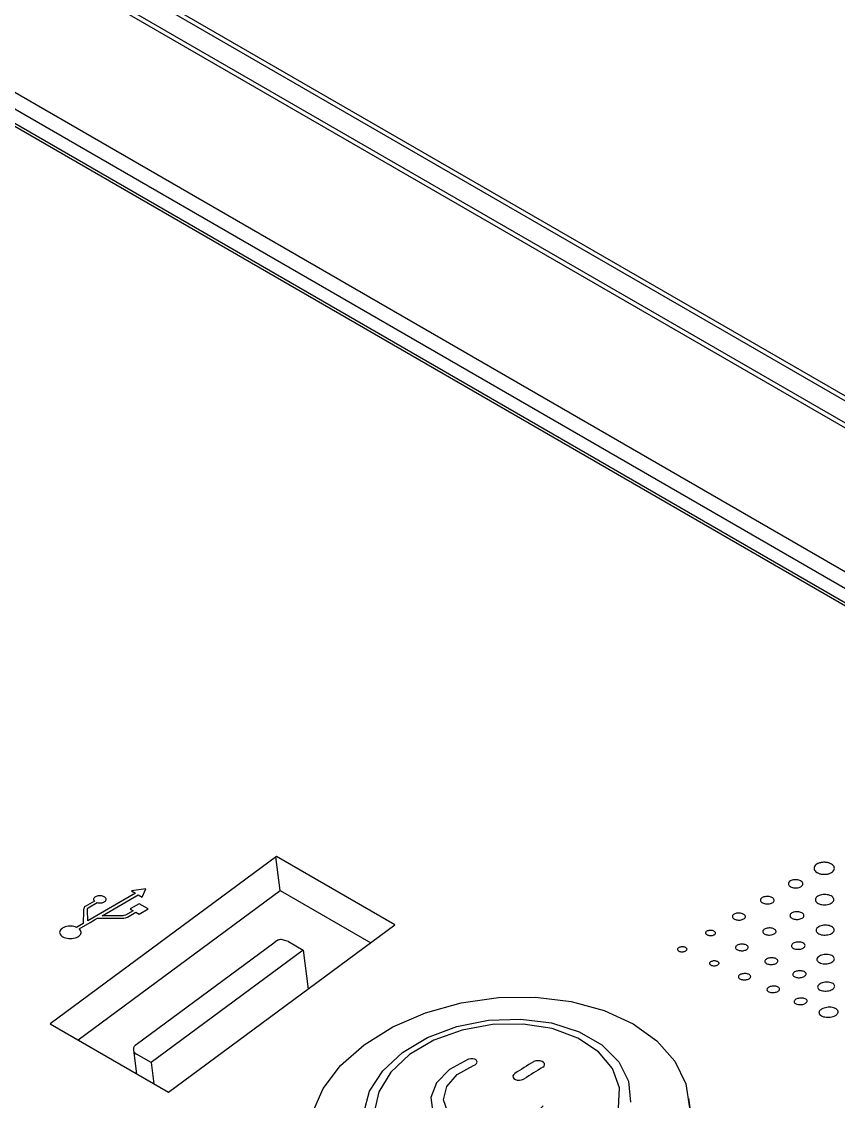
# Model space of a CAD drawing. Header units: inches. Extents: x 0.6 to 61.5, y 0.9 to 41.7.
# Drawn here: x 58.938 to 60.129, y 17.478 to 19.051 of the extents above; entities that cross this region are included whole.
import ezdxf

# ---------------------------------------------------------------- set-up
doc = ezdxf.new("R2010")
doc.units = ezdxf.units.IN
doc.header["$MEASUREMENT"] = 0
doc.layers.add('ARTWORK', color=2, linetype='Continuous')
doc.layers.add('OBJECT', color=7, linetype='Continuous')

msp = doc.modelspace()

# ---------------------------------------------------------------- linework, layer by layer
at = {"layer": 'ARTWORK'}
for p, q in [((60.0946, 17.8215), (60.0937, 17.8202)), ((60.0958, 17.8227), (60.0946, 17.8215)), ((60.0974, 17.8237), (60.0958, 17.8227)), ((60.0982, 17.8242), (60.0974, 17.8237)), ((60.0992, 17.8246), (60.0982, 17.8242)), ((60.1001, 17.825), (60.0992, 17.8246)), ((60.1011, 17.8253), (60.1001, 17.825)), ((60.1022, 17.8256), (60.1011, 17.8253)), ((60.1033, 17.8258), (60.1022, 17.8256)), ((60.1044, 17.826), (60.1033, 17.8258)), ((60.1055, 17.8261), (60.1044, 17.826)), ((60.1067, 17.8262), (60.1055, 17.8261)), ((60.1078, 17.8262), (60.1067, 17.8262)), ((60.109, 17.8262), (60.1078, 17.8262)), ((60.1102, 17.8261), (60.109, 17.8262)), ((60.1114, 17.8259), (60.1102, 17.8261)), ((60.1125, 17.8257), (60.1114, 17.8259)), ((60.1136, 17.8255), (60.1125, 17.8257)), ((60.1147, 17.8252), (60.1136, 17.8255)), ((60.1157, 17.8248), (60.1147, 17.8252)), ((60.1167, 17.8244), (60.1157, 17.8248)), ((60.1176, 17.8239), (60.1167, 17.8244)), ((60.1185, 17.8234), (60.1176, 17.8239)), ((60.12, 17.8223), (60.1185, 17.8234)), ((60.1212, 17.8211), (60.12, 17.8223)), ((60.0932, 17.8189), (60.093, 17.8176)), ((60.093, 17.8176), (60.0932, 17.8163)), ((60.0937, 17.8202), (60.0932, 17.8189)), ((60.0932, 17.8163), (60.0937, 17.8149)), ((60.0937, 17.8149), (60.0945, 17.8137)), ((60.0945, 17.8137), (60.0958, 17.8124)), ((60.0958, 17.8124), (60.0973, 17.8113)), ((60.0973, 17.8113), (60.0976, 17.8112)), ((60.0976, 17.8112), (60.0984, 17.8107)), ((60.0984, 17.8107), (60.0993, 17.8103)), ((60.0993, 17.8103), (60.1003, 17.8099)), ((60.1003, 17.8099), (60.1013, 17.8096)), ((60.1013, 17.8096), (60.1023, 17.8093)), ((60.1023, 17.8093), (60.1034, 17.8091)), ((60.1034, 17.8091), (60.1045, 17.8089)), ((60.1045, 17.8089), (60.1056, 17.8088)), ((60.1056, 17.8088), (60.1068, 17.8087)), ((60.1068, 17.8087), (60.108, 17.8087)), ((60.108, 17.8087), (60.1091, 17.8087)), ((60.1091, 17.8087), (60.1103, 17.8087)), ((60.1103, 17.8087), (60.1114, 17.8089)), ((60.1114, 17.8089), (60.1125, 17.809)), ((60.1125, 17.809), (60.1136, 17.8093)), ((60.1136, 17.8093), (60.1146, 17.8095)), ((60.1146, 17.8095), (60.1156, 17.8099)), ((60.1156, 17.8099), (60.1166, 17.8102)), ((60.1166, 17.8102), (60.1175, 17.8106)), ((60.1175, 17.8106), (60.1183, 17.8111)), ((60.1183, 17.8111), (60.1199, 17.8122)), ((60.1199, 17.8122), (60.1211, 17.8133)), ((60.1211, 17.8133), (60.122, 17.8146)), ((60.1221, 17.8199), (60.1212, 17.8211)), ((60.122, 17.8146), (60.1225, 17.8159)), ((60.1225, 17.8185), (60.1221, 17.8199)), ((60.1227, 17.8172), (60.1225, 17.8185)), ((60.1225, 17.8159), (60.1227, 17.8172)), ((60.0557, 17.7957), (60.0556, 17.7948)), ((60.0556, 17.7948), (60.0558, 17.7939)), ((60.056, 17.7966), (60.0557, 17.7957)), ((60.0558, 17.7939), (60.0562, 17.793)), ((60.0566, 17.7974), (60.056, 17.7966)), ((60.0562, 17.793), (60.0569, 17.7921)), ((60.0574, 17.7982), (60.0566, 17.7974)), ((60.0569, 17.7921), (60.0578, 17.7913)), ((60.0585, 17.799), (60.0574, 17.7982)), ((60.0578, 17.7913), (60.0589, 17.7906)), ((60.0598, 17.7996), (60.0585, 17.799)), ((60.0589, 17.7906), (60.0602, 17.79)), ((60.0612, 17.8001), (60.0598, 17.7996)), ((60.0627, 17.8004), (60.0612, 17.8001)), ((60.0643, 17.8006), (60.0627, 17.8004)), ((60.0659, 17.8007), (60.0643, 17.8006)), ((60.0675, 17.8006), (60.0659, 17.8007)), ((60.0691, 17.8004), (60.0675, 17.8006)), ((60.0707, 17.8001), (60.0691, 17.8004)), ((60.0721, 17.7996), (60.0707, 17.8001)), ((60.0711, 17.7895), (60.0725, 17.79)), ((60.0734, 17.799), (60.0721, 17.7996)), ((60.0725, 17.79), (60.0738, 17.7906)), ((60.0746, 17.7982), (60.0734, 17.799)), ((60.0738, 17.7906), (60.0748, 17.7914)), ((60.0755, 17.7975), (60.0746, 17.7982)), ((60.0748, 17.7914), (60.0757, 17.7922)), ((60.0761, 17.7966), (60.0755, 17.7975)), ((60.0757, 17.7922), (60.0762, 17.793)), ((60.0765, 17.7957), (60.0761, 17.7966)), ((60.0762, 17.793), (60.0766, 17.7939)), ((60.0767, 17.7948), (60.0765, 17.7957)), ((60.0766, 17.7939), (60.0767, 17.7948)), ((59.1044, 17.7811), (59.0348, 17.7409)), ((59.0442, 17.7748), (59.0437, 17.7742)), ((59.0449, 17.7754), (59.0442, 17.7748)), ((59.0457, 17.7759), (59.0449, 17.7754)), ((59.0468, 17.7764), (59.0457, 17.7759)), ((59.0481, 17.7769), (59.0468, 17.7764)), ((59.0494, 17.7772), (59.0481, 17.7769)), ((59.0508, 17.7774), (59.0494, 17.7772)), ((59.0522, 17.7774), (59.0508, 17.7774)), ((59.0536, 17.7774), (59.0522, 17.7774)), ((59.055, 17.7772), (59.0536, 17.7774)), ((59.0563, 17.7769), (59.055, 17.7772)), ((59.0554, 17.7484), (59.1082, 17.7789)), ((59.0576, 17.7764), (59.0563, 17.7769)), ((59.0587, 17.7759), (59.0576, 17.7764)), ((59.0597, 17.7752), (59.0587, 17.7759)), ((59.0604, 17.7745), (59.0597, 17.7752)), ((59.061, 17.7737), (59.0604, 17.7745)), ((59.1192, 17.7875), (59.0985, 17.7845)), ((59.0985, 17.7845), (59.1044, 17.7811)), ((59.1082, 17.7789), (59.1139, 17.7756)), ((59.1139, 17.7756), (59.1192, 17.7875)), ((60.0175, 17.7748), (60.0165, 17.7741)), ((60.0187, 17.7753), (60.0175, 17.7748)), ((60.02, 17.7758), (60.0187, 17.7753)), ((60.0214, 17.7761), (60.02, 17.7758)), ((60.0229, 17.7763), (60.0214, 17.7761)), ((60.0245, 17.7764), (60.0229, 17.7763)), ((60.026, 17.7764), (60.0245, 17.7764)), ((60.0275, 17.7762), (60.026, 17.7764)), ((60.029, 17.7759), (60.0275, 17.7762)), ((60.0304, 17.7754), (60.029, 17.7759)), ((60.0316, 17.7749), (60.0304, 17.7754)), ((60.0327, 17.7742), (60.0316, 17.7749)), ((60.0602, 17.79), (60.0617, 17.7895)), ((60.0617, 17.7895), (60.0632, 17.7892)), ((60.0632, 17.7892), (60.0648, 17.789)), ((60.0648, 17.789), (60.0664, 17.7889)), ((60.0664, 17.7889), (60.068, 17.789)), ((60.068, 17.789), (60.0696, 17.7892)), ((60.0696, 17.7892), (60.0711, 17.7895)), ((60.0962, 17.775), (60.0954, 17.7739)), ((60.0973, 17.7761), (60.0962, 17.775)), ((60.0987, 17.777), (60.0973, 17.7761)), ((60.1003, 17.7778), (60.0987, 17.777)), ((60.1022, 17.7785), (60.1003, 17.7778)), ((60.1041, 17.7789), (60.1022, 17.7785)), ((60.1061, 17.7792), (60.1041, 17.7789)), ((60.1082, 17.7793), (60.1061, 17.7792)), ((60.1103, 17.7792), (60.1082, 17.7793)), ((60.1123, 17.779), (60.1103, 17.7792)), ((60.1143, 17.7786), (60.1123, 17.779)), ((60.1161, 17.7779), (60.1143, 17.7786)), ((60.1178, 17.7772), (60.1161, 17.7779)), ((60.1192, 17.7762), (60.1178, 17.7772)), ((60.1203, 17.7752), (60.1192, 17.7762)), ((60.1211, 17.7741), (60.1203, 17.7752)), ((59.0289, 17.759), (59.0287, 17.7582)), ((59.0292, 17.7597), (59.0289, 17.759)), ((59.0295, 17.7604), (59.0292, 17.7597)), ((59.0299, 17.7611), (59.0295, 17.7604)), ((59.0303, 17.7616), (59.0299, 17.7611)), ((59.0309, 17.762), (59.0303, 17.7616)), ((59.0442, 17.7697), (59.0309, 17.762)), ((59.0343, 17.7584), (59.0344, 17.7588)), ((59.0344, 17.7588), (59.0346, 17.7592)), ((59.0346, 17.7592), (59.0348, 17.7595)), ((59.0348, 17.7595), (59.0351, 17.7598)), ((59.0351, 17.7598), (59.0354, 17.76)), ((59.0354, 17.76), (59.0482, 17.7674)), ((59.0434, 17.7735), (59.0431, 17.7729)), ((59.0431, 17.7729), (59.0431, 17.7722)), ((59.0431, 17.7722), (59.0431, 17.7716)), ((59.0431, 17.7716), (59.0433, 17.7709)), ((59.0433, 17.7709), (59.0437, 17.7703)), ((59.0437, 17.7742), (59.0434, 17.7735)), ((59.0437, 17.7703), (59.0442, 17.7697)), ((59.0482, 17.7674), (59.0492, 17.7672)), ((59.0492, 17.7672), (59.0503, 17.767)), ((59.0503, 17.767), (59.0514, 17.7669)), ((59.0514, 17.7669), (59.0525, 17.7669)), ((59.0525, 17.7669), (59.0537, 17.7669)), ((59.0537, 17.7669), (59.0548, 17.767)), ((59.0548, 17.767), (59.0558, 17.7673)), ((59.0558, 17.7673), (59.0568, 17.7675)), ((59.0568, 17.7675), (59.0578, 17.7679)), ((59.0578, 17.7679), (59.0587, 17.7684)), ((59.0587, 17.7684), (59.0597, 17.769)), ((59.0597, 17.769), (59.0604, 17.7697)), ((59.0604, 17.7697), (59.061, 17.7705)), ((59.0613, 17.7729), (59.061, 17.7737)), ((59.061, 17.7705), (59.0613, 17.7713)), ((59.0614, 17.7721), (59.0613, 17.7729)), ((59.0613, 17.7713), (59.0614, 17.7721)), ((59.1093, 17.7659), (59.0963, 17.7583)), ((59.1224, 17.7583), (59.1093, 17.7659)), ((60.0149, 17.7717), (60.0148, 17.7708)), ((60.0148, 17.7708), (60.015, 17.77)), ((60.0152, 17.7725), (60.0149, 17.7717)), ((60.015, 17.77), (60.0154, 17.7692)), ((60.0157, 17.7733), (60.0152, 17.7725)), ((60.0154, 17.7692), (60.016, 17.7684)), ((60.0165, 17.7741), (60.0157, 17.7733)), ((60.016, 17.7684), (60.0169, 17.7677)), ((60.0169, 17.7677), (60.018, 17.767)), ((60.018, 17.767), (60.0193, 17.7664)), ((60.0193, 17.7664), (60.0207, 17.766)), ((60.0207, 17.766), (60.0222, 17.7657)), ((60.0222, 17.7657), (60.0237, 17.7655)), ((60.0237, 17.7655), (60.0252, 17.7655)), ((60.0252, 17.7655), (60.0267, 17.7656)), ((60.0267, 17.7656), (60.0282, 17.7658)), ((60.0282, 17.7658), (60.0296, 17.7661)), ((60.0296, 17.7661), (60.031, 17.7666)), ((60.031, 17.7666), (60.0322, 17.7672)), ((60.0322, 17.7672), (60.0332, 17.7678)), ((60.0336, 17.7735), (60.0327, 17.7742)), ((60.0332, 17.7678), (60.0339, 17.7686)), ((60.0342, 17.7727), (60.0336, 17.7735)), ((60.0339, 17.7686), (60.0345, 17.7694)), ((60.0346, 17.7719), (60.0342, 17.7727)), ((60.0345, 17.7694), (60.0348, 17.7702)), ((60.0348, 17.771), (60.0346, 17.7719)), ((60.0348, 17.7702), (60.0348, 17.771)), ((60.095, 17.7728), (60.0949, 17.7716)), ((60.0949, 17.7716), (60.095, 17.7704)), ((60.0954, 17.7739), (60.095, 17.7728)), ((60.095, 17.7704), (60.0955, 17.7693)), ((60.0955, 17.7693), (60.0964, 17.7682)), ((60.0964, 17.7682), (60.0975, 17.7672)), ((60.0975, 17.7672), (60.099, 17.7663)), ((60.099, 17.7663), (60.1006, 17.7655)), ((60.1006, 17.7655), (60.1025, 17.7649)), ((60.1025, 17.7649), (60.1044, 17.7645)), ((60.1044, 17.7645), (60.1065, 17.7643)), ((60.1065, 17.7643), (60.1085, 17.7642)), ((60.1085, 17.7642), (60.1106, 17.7643)), ((60.1106, 17.7643), (60.1126, 17.7646)), ((60.1126, 17.7646), (60.1145, 17.765)), ((60.1145, 17.765), (60.1163, 17.7657)), ((60.1163, 17.7657), (60.1179, 17.7665)), ((60.1179, 17.7665), (60.1193, 17.7674)), ((60.1193, 17.7674), (60.1204, 17.7685)), ((60.1204, 17.7685), (60.1212, 17.7696)), ((60.1216, 17.773), (60.1211, 17.7741)), ((60.1212, 17.7696), (60.1216, 17.7707)), ((60.1218, 17.7719), (60.1216, 17.773)), ((60.1216, 17.7707), (60.1218, 17.7719)), ((59.0283, 17.7557), (59.028, 17.737)), ((59.0284, 17.7568), (59.0283, 17.7562)), ((59.0283, 17.7562), (59.0283, 17.7557)), ((59.0285, 17.7575), (59.0284, 17.7568)), ((59.0287, 17.7582), (59.0285, 17.7575)), ((59.034, 17.7572), (59.0341, 17.7576)), ((59.034, 17.7568), (59.034, 17.7572)), ((59.034, 17.7566), (59.034, 17.7568)), ((59.0348, 17.7409), (59.034, 17.7566)), ((59.0341, 17.7576), (59.0342, 17.758)), ((59.0342, 17.758), (59.0343, 17.7584)), ((59.0446, 17.7422), (59.0487, 17.7446)), ((59.0487, 17.7446), (59.0511, 17.7447)), ((59.0511, 17.7447), (59.0532, 17.7448)), ((59.0532, 17.7448), (59.0847, 17.7446)), ((59.0818, 17.7482), (59.0554, 17.7484)), ((59.0859, 17.7483), (59.0818, 17.7482)), ((59.0847, 17.7446), (59.0871, 17.7449)), ((59.0874, 17.7485), (59.0859, 17.7483)), ((59.0871, 17.7449), (59.0895, 17.7453)), ((59.0894, 17.7491), (59.0874, 17.7485)), ((59.1009, 17.7556), (59.0894, 17.7491)), ((59.0895, 17.7453), (59.091, 17.7457)), ((59.091, 17.7457), (59.0926, 17.7463)), ((59.0926, 17.7463), (59.1049, 17.7534)), ((59.0963, 17.7583), (59.1009, 17.7556)), ((59.1049, 17.7534), (59.1093, 17.7508)), ((59.1093, 17.7508), (59.1224, 17.7583)), ((59.9743, 17.7485), (59.974, 17.7477)), ((59.974, 17.7477), (59.974, 17.7469)), ((59.974, 17.7469), (59.9742, 17.7462)), ((59.9742, 17.7462), (59.9746, 17.7454)), ((59.9748, 17.7492), (59.9743, 17.7485)), ((59.9746, 17.7454), (59.9752, 17.7447)), ((59.9755, 17.7499), (59.9748, 17.7492)), ((59.9752, 17.7447), (59.9761, 17.744)), ((59.9764, 17.7505), (59.9755, 17.7499)), ((59.9761, 17.744), (59.9771, 17.7434)), ((59.9776, 17.7511), (59.9764, 17.7505)), ((59.9771, 17.7434), (59.9784, 17.7429)), ((59.9788, 17.7515), (59.9776, 17.7511)), ((59.9784, 17.7429), (59.9797, 17.7425)), ((59.9802, 17.7519), (59.9788, 17.7515)), ((59.9816, 17.7521), (59.9802, 17.7519)), ((59.983, 17.7521), (59.9816, 17.7521)), ((59.9845, 17.7521), (59.983, 17.7521)), ((59.9859, 17.752), (59.9845, 17.7521)), ((59.9873, 17.7517), (59.9859, 17.752)), ((59.9887, 17.7513), (59.9873, 17.7517)), ((59.9882, 17.7427), (59.9894, 17.7431)), ((59.9899, 17.7508), (59.9887, 17.7513)), ((59.9894, 17.7431), (59.9905, 17.7436)), ((59.9909, 17.7502), (59.9899, 17.7508)), ((59.9905, 17.7436), (59.9915, 17.7443)), ((59.9918, 17.7495), (59.9909, 17.7502)), ((59.9915, 17.7443), (59.9922, 17.745)), ((59.9924, 17.7488), (59.9918, 17.7495)), ((59.9922, 17.745), (59.9927, 17.7457)), ((59.9928, 17.748), (59.9924, 17.7488)), ((59.9927, 17.7457), (59.9929, 17.7465)), ((59.993, 17.7472), (59.9928, 17.748)), ((59.9929, 17.7465), (59.993, 17.7472)), ((60.058, 17.7492), (60.0579, 17.7483)), ((60.0579, 17.7483), (60.058, 17.7475)), ((60.0583, 17.7501), (60.058, 17.7492)), ((60.058, 17.7475), (60.0584, 17.7467)), ((60.0588, 17.7509), (60.0583, 17.7501)), ((60.0584, 17.7467), (60.0591, 17.7459)), ((60.0597, 17.7517), (60.0588, 17.7509)), ((60.0591, 17.7459), (60.06, 17.7451)), ((60.0607, 17.7524), (60.0597, 17.7517)), ((60.06, 17.7451), (60.0611, 17.7444)), ((60.062, 17.753), (60.0607, 17.7524)), ((60.0611, 17.7444), (60.0624, 17.7439)), ((60.0633, 17.7535), (60.062, 17.753)), ((60.0624, 17.7439), (60.0638, 17.7434)), ((60.0648, 17.7538), (60.0633, 17.7535)), ((60.0638, 17.7434), (60.0653, 17.7431)), ((60.0663, 17.754), (60.0648, 17.7538)), ((60.0653, 17.7431), (60.0668, 17.743)), ((60.0679, 17.7541), (60.0663, 17.754)), ((60.0668, 17.743), (60.0684, 17.7429)), ((60.0695, 17.7541), (60.0679, 17.7541)), ((60.0684, 17.7429), (60.0699, 17.743)), ((60.071, 17.7539), (60.0695, 17.7541)), ((60.0699, 17.743), (60.0715, 17.7433)), ((60.0725, 17.7536), (60.071, 17.7539)), ((60.0715, 17.7433), (60.0729, 17.7436)), ((60.0739, 17.7532), (60.0725, 17.7536)), ((60.0729, 17.7436), (60.0743, 17.7441)), ((60.0752, 17.7526), (60.0739, 17.7532)), ((60.0743, 17.7441), (60.0755, 17.7447)), ((60.0763, 17.7519), (60.0752, 17.7526)), ((60.0755, 17.7447), (60.0766, 17.7454)), ((60.0772, 17.7512), (60.0763, 17.7519)), ((60.0766, 17.7454), (60.0774, 17.7462)), ((60.0778, 17.7504), (60.0772, 17.7512)), ((60.0774, 17.7462), (60.0779, 17.747)), ((60.0782, 17.7495), (60.0778, 17.7504)), ((60.0779, 17.747), (60.0783, 17.7478)), ((60.0783, 17.7487), (60.0782, 17.7495)), ((60.0783, 17.7478), (60.0783, 17.7487)), ((58.9953, 17.7281), (58.9944, 17.7268)), ((58.9966, 17.7293), (58.9953, 17.7281)), ((58.9982, 17.7305), (58.9966, 17.7293)), ((58.9999, 17.7313), (58.9982, 17.7305)), ((59.0018, 17.732), (58.9999, 17.7313)), ((59.0038, 17.7325), (59.0018, 17.732)), ((59.0059, 17.7329), (59.0038, 17.7325)), ((59.008, 17.7331), (59.0059, 17.7329)), ((59.0102, 17.7331), (59.008, 17.7331)), ((59.0123, 17.7329), (59.0102, 17.7331)), ((59.0144, 17.7326), (59.0123, 17.7329)), ((59.0164, 17.7321), (59.0144, 17.7326)), ((59.0183, 17.7314), (59.0164, 17.7321)), ((59.028, 17.737), (59.0183, 17.7314)), ((59.0221, 17.7292), (59.038, 17.7383)), ((59.0232, 17.7281), (59.0221, 17.7292)), ((59.024, 17.7269), (59.0232, 17.7281)), ((59.038, 17.7383), (59.0446, 17.7422)), ((59.9797, 17.7425), (59.9811, 17.7422)), ((59.9811, 17.7422), (59.9825, 17.7421)), ((59.9825, 17.7421), (59.984, 17.742)), ((59.984, 17.742), (59.9854, 17.7421)), ((59.9854, 17.7421), (59.9868, 17.7423)), ((59.9868, 17.7423), (59.9882, 17.7427)), ((60.0191, 17.7274), (60.0185, 17.7267)), ((60.0198, 17.7282), (60.0191, 17.7274)), ((60.0208, 17.7288), (60.0198, 17.7282)), ((60.022, 17.7294), (60.0208, 17.7288)), ((60.0232, 17.7299), (60.022, 17.7294)), ((60.0246, 17.7302), (60.0232, 17.7299)), ((60.0261, 17.7304), (60.0246, 17.7302)), ((60.0276, 17.7305), (60.0261, 17.7304)), ((60.0291, 17.7305), (60.0276, 17.7305)), ((60.0305, 17.7303), (60.0291, 17.7305)), ((60.032, 17.7301), (60.0305, 17.7303)), ((60.0333, 17.7297), (60.032, 17.7301)), ((60.0345, 17.7291), (60.0333, 17.7297)), ((60.0356, 17.7285), (60.0345, 17.7291)), ((60.0365, 17.7278), (60.0356, 17.7285)), ((60.0371, 17.7271), (60.0365, 17.7278)), ((60.0375, 17.7263), (60.0371, 17.7271)), ((60.0961, 17.7281), (60.096, 17.727)), ((60.0966, 17.7292), (60.0961, 17.7281)), ((60.0973, 17.7302), (60.0966, 17.7292)), ((60.0984, 17.7312), (60.0973, 17.7302)), ((60.0998, 17.7322), (60.0984, 17.7312)), ((60.1014, 17.733), (60.0998, 17.7322)), ((60.1032, 17.7336), (60.1014, 17.733)), ((60.1051, 17.7341), (60.1032, 17.7336)), ((60.107, 17.7344), (60.1051, 17.7341)), ((60.109, 17.7345), (60.107, 17.7344)), ((60.1111, 17.7344), (60.109, 17.7345)), ((60.113, 17.7342), (60.1111, 17.7344)), ((60.1149, 17.7339), (60.113, 17.7342)), ((60.1167, 17.7333), (60.1149, 17.7339)), ((60.1184, 17.7326), (60.1167, 17.7333)), ((60.1197, 17.7317), (60.1184, 17.7326)), ((60.1208, 17.7308), (60.1197, 17.7317)), ((60.1216, 17.7298), (60.1208, 17.7308)), ((60.1221, 17.7287), (60.1216, 17.7298)), ((60.1222, 17.7276), (60.1221, 17.7287)), ((60.1221, 17.7265), (60.1222, 17.7276)), ((58.9938, 17.7255), (58.9936, 17.7241)), ((58.9936, 17.7241), (58.9938, 17.7227)), ((58.9944, 17.7268), (58.9938, 17.7255)), ((58.9938, 17.7227), (58.9944, 17.7213)), ((58.9944, 17.7213), (58.9953, 17.72)), ((58.9953, 17.72), (58.9966, 17.7188)), ((58.9966, 17.7188), (58.9982, 17.7177)), ((58.9982, 17.7177), (59.0001, 17.7168)), ((59.0001, 17.7168), (59.0023, 17.716)), ((59.0023, 17.716), (59.0045, 17.7155)), ((59.0045, 17.7155), (59.0069, 17.7152)), ((59.0069, 17.7152), (59.0093, 17.7151)), ((59.0093, 17.7151), (59.0116, 17.7152)), ((59.0116, 17.7152), (59.014, 17.7155)), ((59.014, 17.7155), (59.0162, 17.716)), ((59.0162, 17.716), (59.0184, 17.7168)), ((59.0184, 17.7168), (59.0203, 17.7177)), ((59.0203, 17.7177), (59.0218, 17.7187)), ((59.0218, 17.7187), (59.023, 17.7198)), ((59.023, 17.7198), (59.0239, 17.7209)), ((59.0239, 17.7209), (59.0245, 17.7221)), ((59.0246, 17.7257), (59.024, 17.7269)), ((59.0245, 17.7221), (59.0248, 17.7233)), ((59.0248, 17.7245), (59.0246, 17.7257)), ((59.0248, 17.7233), (59.0248, 17.7245)), ((59.935, 17.7236), (59.9349, 17.7231)), ((59.9349, 17.7231), (59.9351, 17.7225)), ((59.9351, 17.7242), (59.935, 17.7236)), ((59.9355, 17.7247), (59.9351, 17.7242)), ((59.9351, 17.7225), (59.9354, 17.7219)), ((59.9354, 17.7219), (59.9359, 17.7214)), ((59.936, 17.7253), (59.9355, 17.7247)), ((59.9359, 17.7214), (59.9366, 17.7209)), ((59.9367, 17.7257), (59.936, 17.7253)), ((59.9366, 17.7209), (59.9374, 17.7205)), ((59.9376, 17.7262), (59.9367, 17.7257)), ((59.9374, 17.7205), (59.9383, 17.7201)), ((59.9385, 17.7265), (59.9376, 17.7262)), ((59.9383, 17.7201), (59.9394, 17.7198)), ((59.9396, 17.7267), (59.9385, 17.7265)), ((59.9394, 17.7198), (59.9404, 17.7196)), ((59.9406, 17.7269), (59.9396, 17.7267)), ((59.9404, 17.7196), (59.9415, 17.7195)), ((59.9417, 17.727), (59.9406, 17.7269)), ((59.9415, 17.7195), (59.9426, 17.7195)), ((59.9428, 17.727), (59.9417, 17.727)), ((59.9426, 17.7195), (59.9437, 17.7196)), ((59.9439, 17.7268), (59.9428, 17.727)), ((59.9437, 17.7196), (59.9448, 17.7197)), ((59.945, 17.7267), (59.9439, 17.7268)), ((59.9448, 17.7197), (59.9458, 17.72)), ((59.946, 17.7264), (59.945, 17.7267)), ((59.9458, 17.72), (59.9467, 17.7203)), ((59.947, 17.726), (59.946, 17.7264)), ((59.9467, 17.7203), (59.9476, 17.7207)), ((59.9478, 17.7255), (59.947, 17.726)), ((59.9476, 17.7207), (59.9483, 17.7212)), ((59.9484, 17.7251), (59.9478, 17.7255)), ((59.9483, 17.7212), (59.9488, 17.7217)), ((59.9489, 17.7245), (59.9484, 17.7251)), ((59.9488, 17.7217), (59.9492, 17.7223)), ((59.9492, 17.724), (59.9489, 17.7245)), ((59.9494, 17.7234), (59.9492, 17.724)), ((59.9492, 17.7223), (59.9494, 17.7228)), ((59.9494, 17.7228), (59.9494, 17.7234)), ((60.0185, 17.7267), (60.0182, 17.7259)), ((60.0182, 17.7259), (60.0182, 17.7251)), ((60.0182, 17.7251), (60.0184, 17.7243)), ((60.0184, 17.7243), (60.0188, 17.7235)), ((60.0188, 17.7235), (60.0194, 17.7228)), ((60.0194, 17.7228), (60.0202, 17.7221)), ((60.0202, 17.7221), (60.0213, 17.7215)), ((60.0213, 17.7215), (60.0225, 17.721)), ((60.0225, 17.721), (60.0239, 17.7206)), ((60.0239, 17.7206), (60.0253, 17.7203)), ((60.0253, 17.7203), (60.0268, 17.7202)), ((60.0268, 17.7202), (60.0283, 17.7202)), ((60.0283, 17.7202), (60.0298, 17.7203)), ((60.0298, 17.7203), (60.0312, 17.7205)), ((60.0312, 17.7205), (60.0326, 17.7208)), ((60.0326, 17.7208), (60.0339, 17.7213)), ((60.0339, 17.7213), (60.035, 17.7218)), ((60.035, 17.7218), (60.036, 17.7225)), ((60.036, 17.7225), (60.0368, 17.7232)), ((60.0368, 17.7232), (60.0373, 17.724)), ((60.0373, 17.724), (60.0376, 17.7248)), ((60.0376, 17.7256), (60.0375, 17.7263)), ((60.0376, 17.7248), (60.0376, 17.7256)), ((60.096, 17.727), (60.0962, 17.7259)), ((60.0962, 17.7259), (60.0967, 17.7248)), ((60.0967, 17.7248), (60.0975, 17.7238)), ((60.0975, 17.7238), (60.0986, 17.7228)), ((60.0986, 17.7228), (60.1, 17.722)), ((60.1, 17.722), (60.1016, 17.7213)), ((60.1016, 17.7213), (60.1034, 17.7207)), ((60.1034, 17.7207), (60.1053, 17.7204)), ((60.1053, 17.7204), (60.1073, 17.7202)), ((60.1073, 17.7202), (60.1093, 17.7201)), ((60.1093, 17.7201), (60.1113, 17.7203)), ((60.1113, 17.7203), (60.1133, 17.7206)), ((60.1133, 17.7206), (60.1151, 17.721)), ((60.1151, 17.721), (60.1169, 17.7217)), ((60.1169, 17.7217), (60.1185, 17.7225)), ((60.1185, 17.7225), (60.1198, 17.7234)), ((60.1198, 17.7234), (60.1209, 17.7244)), ((60.1209, 17.7244), (60.1216, 17.7254)), ((60.1216, 17.7254), (60.1221, 17.7265)), ((59.894, 17.7002), (59.8938, 17.6996)), ((59.8938, 17.6996), (59.8938, 17.6991)), ((59.8938, 17.6991), (59.894, 17.6986)), ((59.8944, 17.7007), (59.894, 17.7002)), ((59.894, 17.6986), (59.8943, 17.698)), ((59.8943, 17.698), (59.8948, 17.6976)), ((59.8949, 17.7012), (59.8944, 17.7007)), ((59.8948, 17.6976), (59.8954, 17.6971)), ((59.8956, 17.7017), (59.8949, 17.7012)), ((59.8954, 17.6971), (59.8962, 17.6967)), ((59.8964, 17.7021), (59.8956, 17.7017)), ((59.8962, 17.6967), (59.8971, 17.6963)), ((59.8973, 17.7024), (59.8964, 17.7021)), ((59.8971, 17.6963), (59.8981, 17.6961)), ((59.8983, 17.7027), (59.8973, 17.7024)), ((59.8981, 17.6961), (59.8991, 17.6959)), ((59.8994, 17.7028), (59.8983, 17.7027)), ((59.8991, 17.6959), (59.9002, 17.6958)), ((59.9004, 17.7029), (59.8994, 17.7028)), ((59.9002, 17.6958), (59.9013, 17.6958)), ((59.9015, 17.7029), (59.9004, 17.7029)), ((59.9013, 17.6958), (59.9023, 17.6959)), ((59.9026, 17.7028), (59.9015, 17.7029)), ((59.9023, 17.6959), (59.9034, 17.6961)), ((59.9036, 17.7027), (59.9026, 17.7028)), ((59.9034, 17.6961), (59.9044, 17.6963)), ((59.9046, 17.7024), (59.9036, 17.7027)), ((59.9044, 17.6963), (59.9053, 17.6967)), ((59.9055, 17.7021), (59.9046, 17.7024)), ((59.9053, 17.6967), (59.9061, 17.6971)), ((59.9063, 17.7016), (59.9055, 17.7021)), ((59.9061, 17.6971), (59.9068, 17.6975)), ((59.9069, 17.7012), (59.9063, 17.7016)), ((59.9068, 17.6975), (59.9073, 17.698)), ((59.9074, 17.7007), (59.9069, 17.7012)), ((59.9073, 17.698), (59.9077, 17.6986)), ((59.9077, 17.7002), (59.9074, 17.7007)), ((59.9079, 17.6996), (59.9077, 17.7002)), ((59.9077, 17.6986), (59.9078, 17.6991)), ((59.9078, 17.6991), (59.9079, 17.6996)), ((59.9788, 17.7033), (59.9785, 17.7026)), ((59.9785, 17.7026), (59.9785, 17.7018)), ((59.9785, 17.7018), (59.9786, 17.7011)), ((59.9786, 17.7011), (59.979, 17.7004)), ((59.9792, 17.704), (59.9788, 17.7033)), ((59.979, 17.7004), (59.9797, 17.6997)), ((59.9799, 17.7047), (59.9792, 17.704)), ((59.9797, 17.6997), (59.9805, 17.6991)), ((59.9808, 17.7053), (59.9799, 17.7047)), ((59.9805, 17.6991), (59.9815, 17.6985)), ((59.9819, 17.7058), (59.9808, 17.7053)), ((59.9815, 17.6985), (59.9827, 17.6981)), ((59.9832, 17.7063), (59.9819, 17.7058)), ((59.9827, 17.6981), (59.984, 17.6977)), ((59.9845, 17.7066), (59.9832, 17.7063)), ((59.984, 17.6977), (59.9854, 17.6975)), ((59.9859, 17.7068), (59.9845, 17.7066)), ((59.9854, 17.6975), (59.9868, 17.6973)), ((59.9873, 17.7069), (59.9859, 17.7068)), ((59.9868, 17.6973), (59.9882, 17.6973)), ((59.9887, 17.7069), (59.9873, 17.7069)), ((59.9882, 17.6973), (59.9896, 17.6974)), ((59.9901, 17.7068), (59.9887, 17.7069)), ((59.9896, 17.6974), (59.9909, 17.6977)), ((59.9914, 17.7065), (59.9901, 17.7068)), ((59.9909, 17.6977), (59.9922, 17.698)), ((59.9927, 17.7062), (59.9914, 17.7065)), ((59.9922, 17.698), (59.9935, 17.6984)), ((59.9939, 17.7057), (59.9927, 17.7062)), ((59.9935, 17.6984), (59.9946, 17.6989)), ((59.995, 17.7051), (59.9939, 17.7057)), ((59.9946, 17.6989), (59.9955, 17.6996)), ((59.9958, 17.7045), (59.995, 17.7051)), ((59.9955, 17.6996), (59.9962, 17.7002)), ((59.9964, 17.7038), (59.9958, 17.7045)), ((59.9962, 17.7002), (59.9966, 17.7009)), ((59.9968, 17.7031), (59.9964, 17.7038)), ((59.9966, 17.7009), (59.9969, 17.7017)), ((59.9969, 17.7024), (59.9968, 17.7031)), ((59.9969, 17.7017), (59.9969, 17.7024)), ((60.0601, 17.7052), (60.06, 17.7044)), ((60.06, 17.7044), (60.0602, 17.7036)), ((60.0604, 17.706), (60.0601, 17.7052)), ((60.0602, 17.7036), (60.0606, 17.7028)), ((60.061, 17.7068), (60.0604, 17.706)), ((60.0606, 17.7028), (60.0612, 17.702)), ((60.0617, 17.7076), (60.061, 17.7068)), ((60.0612, 17.702), (60.062, 17.7013)), ((60.0628, 17.7082), (60.0617, 17.7076)), ((60.062, 17.7013), (60.0631, 17.7007)), ((60.064, 17.7088), (60.0628, 17.7082)), ((60.0631, 17.7007), (60.0644, 17.7002)), ((60.0653, 17.7093), (60.064, 17.7088)), ((60.0644, 17.7002), (60.0658, 17.6998)), ((60.0668, 17.7097), (60.0653, 17.7093)), ((60.0658, 17.6998), (60.0672, 17.6996)), ((60.0682, 17.7099), (60.0668, 17.7097)), ((60.0672, 17.6996), (60.0687, 17.6994)), ((60.0698, 17.71), (60.0682, 17.7099)), ((60.0687, 17.6994), (60.0702, 17.6994)), ((60.0713, 17.71), (60.0698, 17.71)), ((60.0702, 17.6994), (60.0717, 17.6995)), ((60.0728, 17.7099), (60.0713, 17.71)), ((60.0717, 17.6995), (60.0732, 17.6998)), ((60.0743, 17.7096), (60.0728, 17.7099)), ((60.0732, 17.6998), (60.0746, 17.7001)), ((60.0756, 17.7092), (60.0743, 17.7096)), ((60.0746, 17.7001), (60.076, 17.7006)), ((60.0769, 17.7087), (60.0756, 17.7092)), ((60.076, 17.7006), (60.0772, 17.7012)), ((60.078, 17.708), (60.0769, 17.7087)), ((60.0772, 17.7012), (60.0782, 17.7019)), ((60.0788, 17.7073), (60.078, 17.708)), ((60.0782, 17.7019), (60.079, 17.7026)), ((60.0794, 17.7066), (60.0788, 17.7073)), ((60.079, 17.7026), (60.0795, 17.7034)), ((60.0798, 17.7058), (60.0794, 17.7066)), ((60.0795, 17.7034), (60.0798, 17.7042)), ((60.0799, 17.705), (60.0798, 17.7058)), ((60.0798, 17.7042), (60.0799, 17.705)), ((59.941, 17.6802), (59.9407, 17.6797)), ((59.9415, 17.6807), (59.941, 17.6802)), ((59.9422, 17.6812), (59.9415, 17.6807)), ((59.9431, 17.6816), (59.9422, 17.6812)), ((59.944, 17.6819), (59.9431, 17.6816)), ((59.945, 17.6822), (59.944, 17.6819)), ((59.946, 17.6824), (59.945, 17.6822)), ((59.9471, 17.6824), (59.946, 17.6824)), ((59.9482, 17.6824), (59.9471, 17.6824)), ((59.9492, 17.6824), (59.9482, 17.6824)), ((59.9503, 17.6822), (59.9492, 17.6824)), ((59.9512, 17.6819), (59.9503, 17.6822)), ((59.9522, 17.6816), (59.9512, 17.6819)), ((59.953, 17.6812), (59.9522, 17.6816)), ((59.9536, 17.6807), (59.953, 17.6812)), ((59.9541, 17.6802), (59.9536, 17.6807)), ((59.9544, 17.6797), (59.9541, 17.6802)), ((60.0217, 17.6832), (60.0214, 17.6825)), ((60.0214, 17.6825), (60.0214, 17.6817)), ((60.0214, 17.6817), (60.0215, 17.681)), ((60.0215, 17.681), (60.0219, 17.6803)), ((60.0222, 17.684), (60.0217, 17.6832)), ((60.0219, 17.6803), (60.0225, 17.6796)), ((60.023, 17.6847), (60.0222, 17.684)), ((60.0239, 17.6853), (60.023, 17.6847)), ((60.0251, 17.6859), (60.0239, 17.6853)), ((60.0263, 17.6863), (60.0251, 17.6859)), ((60.0277, 17.6867), (60.0263, 17.6863)), ((60.0291, 17.6869), (60.0277, 17.6867)), ((60.0305, 17.687), (60.0291, 17.6869)), ((60.032, 17.687), (60.0305, 17.687)), ((60.0334, 17.6869), (60.032, 17.687)), ((60.0348, 17.6867), (60.0334, 17.6869)), ((60.0361, 17.6863), (60.0348, 17.6867)), ((60.0373, 17.6858), (60.0361, 17.6863)), ((60.0383, 17.6853), (60.0373, 17.6858)), ((60.0392, 17.6846), (60.0383, 17.6853)), ((60.0387, 17.6795), (60.0394, 17.6802)), ((60.0397, 17.6839), (60.0392, 17.6846)), ((60.0394, 17.6802), (60.0399, 17.681)), ((60.0401, 17.6832), (60.0397, 17.6839)), ((60.0399, 17.681), (60.0402, 17.6817)), ((60.0403, 17.6825), (60.0401, 17.6832)), ((60.0402, 17.6817), (60.0403, 17.6825)), ((60.0972, 17.6857), (60.0971, 17.6846)), ((60.0971, 17.6846), (60.0973, 17.6836)), ((60.0977, 17.6867), (60.0972, 17.6857)), ((60.0973, 17.6836), (60.0978, 17.6826)), ((60.0984, 17.6878), (60.0977, 17.6867)), ((60.0978, 17.6826), (60.0985, 17.6816)), ((60.0994, 17.6887), (60.0984, 17.6878)), ((60.0985, 17.6816), (60.0996, 17.6808)), ((60.1008, 17.6896), (60.0994, 17.6887)), ((60.0996, 17.6808), (60.101, 17.68)), ((60.1023, 17.6904), (60.1008, 17.6896)), ((60.101, 17.68), (60.1026, 17.6793)), ((60.1041, 17.691), (60.1023, 17.6904)), ((60.1059, 17.6915), (60.1041, 17.691)), ((60.1078, 17.6918), (60.1059, 17.6915)), ((60.1098, 17.692), (60.1078, 17.6918)), ((60.1118, 17.692), (60.1098, 17.692)), ((60.1137, 17.6918), (60.1118, 17.692)), ((60.1155, 17.6915), (60.1137, 17.6918)), ((60.1173, 17.691), (60.1155, 17.6915)), ((60.1157, 17.6793), (60.1174, 17.6799)), ((60.1189, 17.6903), (60.1173, 17.691)), ((60.1174, 17.6799), (60.119, 17.6807)), ((60.1202, 17.6895), (60.1189, 17.6903)), ((60.119, 17.6807), (60.1203, 17.6816)), ((60.1213, 17.6886), (60.1202, 17.6895)), ((60.1203, 17.6816), (60.1213, 17.6825)), ((60.122, 17.6877), (60.1213, 17.6886)), ((60.1213, 17.6825), (60.1221, 17.6835)), ((60.1225, 17.6867), (60.122, 17.6877)), ((60.1221, 17.6835), (60.1225, 17.6846)), ((60.1226, 17.6856), (60.1225, 17.6867)), ((60.1225, 17.6846), (60.1226, 17.6856)), ((59.9407, 17.6797), (59.9405, 17.6792)), ((59.9405, 17.6792), (59.9405, 17.6786)), ((59.9405, 17.6786), (59.9406, 17.6781)), ((59.9406, 17.6781), (59.9409, 17.6776)), ((59.9409, 17.6776), (59.9414, 17.6771)), ((59.9414, 17.6771), (59.9421, 17.6766)), ((59.9421, 17.6766), (59.9429, 17.6762)), ((59.9429, 17.6762), (59.9438, 17.6759)), ((59.9438, 17.6759), (59.9448, 17.6756)), ((59.9448, 17.6756), (59.9458, 17.6755)), ((59.9458, 17.6755), (59.9469, 17.6754)), ((59.9469, 17.6754), (59.9479, 17.6754)), ((59.9479, 17.6754), (59.949, 17.6755)), ((59.949, 17.6755), (59.95, 17.6756)), ((59.95, 17.6756), (59.951, 17.6759)), ((59.951, 17.6759), (59.9519, 17.6762)), ((59.9519, 17.6762), (59.9528, 17.6766)), ((59.9528, 17.6766), (59.9535, 17.6771)), ((59.9535, 17.6771), (59.954, 17.6776)), ((59.954, 17.6776), (59.9543, 17.6781)), ((59.9543, 17.6781), (59.9545, 17.6786)), ((59.9545, 17.6792), (59.9544, 17.6797)), ((59.9545, 17.6786), (59.9545, 17.6792)), ((60.0225, 17.6796), (60.0234, 17.6789)), ((60.0234, 17.6789), (60.0244, 17.6784)), ((60.0244, 17.6784), (60.0256, 17.6779)), ((60.0256, 17.6779), (60.0269, 17.6776)), ((60.0269, 17.6776), (60.0283, 17.6773)), ((60.0283, 17.6773), (60.0297, 17.6772)), ((60.0297, 17.6772), (60.0312, 17.6772)), ((60.0312, 17.6772), (60.0326, 17.6773)), ((60.0326, 17.6773), (60.034, 17.6776)), ((60.034, 17.6776), (60.0354, 17.6779)), ((60.0354, 17.6779), (60.0366, 17.6783)), ((60.0366, 17.6783), (60.0377, 17.6789)), ((60.0377, 17.6789), (60.0387, 17.6795)), ((60.0624, 17.6642), (60.0621, 17.6635)), ((60.063, 17.665), (60.0624, 17.6642)), ((60.0637, 17.6657), (60.063, 17.665)), ((60.0647, 17.6664), (60.0637, 17.6657)), ((60.0659, 17.667), (60.0647, 17.6664)), ((60.0672, 17.6675), (60.0659, 17.667)), ((60.0686, 17.6678), (60.0672, 17.6675)), ((60.0701, 17.6681), (60.0686, 17.6678)), ((60.0715, 17.6682), (60.0701, 17.6681)), ((60.073, 17.6682), (60.0715, 17.6682)), ((60.0745, 17.6681), (60.073, 17.6682)), ((60.0759, 17.6678), (60.0745, 17.6681)), ((60.0772, 17.6675), (60.0759, 17.6678)), ((60.0785, 17.667), (60.0772, 17.6675)), ((60.0795, 17.6664), (60.0785, 17.667)), ((60.0803, 17.6658), (60.0795, 17.6664)), ((60.0809, 17.6651), (60.0803, 17.6658)), ((60.0813, 17.6643), (60.0809, 17.6651)), ((60.0814, 17.6636), (60.0813, 17.6643)), ((60.1026, 17.6793), (60.1043, 17.6788)), ((60.1043, 17.6788), (60.1062, 17.6785)), ((60.1062, 17.6785), (60.1081, 17.6784)), ((60.1081, 17.6784), (60.11, 17.6784)), ((60.11, 17.6784), (60.112, 17.6785)), ((60.112, 17.6785), (60.1139, 17.6788)), ((60.1139, 17.6788), (60.1157, 17.6793)), ((59.9828, 17.6598), (59.9827, 17.6591)), ((59.9827, 17.6591), (59.9829, 17.6584)), ((59.983, 17.6605), (59.9828, 17.6598)), ((59.9829, 17.6584), (59.9833, 17.6577)), ((59.9835, 17.6612), (59.983, 17.6605)), ((59.9833, 17.6577), (59.9839, 17.6571)), ((59.9841, 17.6618), (59.9835, 17.6612)), ((59.9839, 17.6571), (59.9847, 17.6565)), ((59.985, 17.6624), (59.9841, 17.6618)), ((59.9847, 17.6565), (59.9857, 17.656)), ((59.9861, 17.663), (59.985, 17.6624)), ((59.9857, 17.656), (59.9868, 17.6556)), ((59.9873, 17.6634), (59.9861, 17.663)), ((59.9868, 17.6556), (59.9881, 17.6553)), ((59.9886, 17.6637), (59.9873, 17.6634)), ((59.9881, 17.6553), (59.9894, 17.6551)), ((59.9899, 17.6639), (59.9886, 17.6637)), ((59.9894, 17.6551), (59.9907, 17.655)), ((59.9913, 17.664), (59.9899, 17.6639)), ((59.9907, 17.655), (59.9921, 17.655)), ((59.9927, 17.664), (59.9913, 17.664)), ((59.9921, 17.655), (59.9935, 17.6551)), ((59.994, 17.664), (59.9927, 17.664)), ((59.9935, 17.6551), (59.9948, 17.6553)), ((59.9953, 17.6637), (59.994, 17.664)), ((59.9948, 17.6553), (59.9961, 17.6556)), ((59.9966, 17.6634), (59.9953, 17.6637)), ((59.9961, 17.6556), (59.9973, 17.6561)), ((59.9977, 17.663), (59.9966, 17.6634)), ((59.9973, 17.6561), (59.9983, 17.6566)), ((59.9987, 17.6625), (59.9977, 17.663)), ((59.9983, 17.6566), (59.9992, 17.6572)), ((59.9995, 17.6619), (59.9987, 17.6625)), ((59.9992, 17.6572), (59.9999, 17.6579)), ((60.0001, 17.6613), (59.9995, 17.6619)), ((59.9999, 17.6579), (60.0004, 17.6585)), ((60.0005, 17.6606), (60.0001, 17.6613)), ((60.0004, 17.6585), (60.0006, 17.6592)), ((60.0007, 17.6599), (60.0005, 17.6606)), ((60.0006, 17.6592), (60.0007, 17.6599)), ((60.0621, 17.6635), (60.062, 17.6627)), ((60.062, 17.6627), (60.0622, 17.6619)), ((60.0622, 17.6619), (60.0626, 17.6612)), ((60.0626, 17.6612), (60.0632, 17.6605)), ((60.0632, 17.6605), (60.064, 17.6598)), ((60.064, 17.6598), (60.0651, 17.6593)), ((60.0651, 17.6593), (60.0663, 17.6588)), ((60.0663, 17.6588), (60.0676, 17.6584)), ((60.0676, 17.6584), (60.069, 17.6582)), ((60.069, 17.6582), (60.0705, 17.6581)), ((60.0705, 17.6581), (60.072, 17.6581)), ((60.072, 17.6581), (60.0735, 17.6582)), ((60.0735, 17.6582), (60.0749, 17.6585)), ((60.0749, 17.6585), (60.0763, 17.6588)), ((60.0763, 17.6588), (60.0776, 17.6593)), ((60.0776, 17.6593), (60.0788, 17.6599)), ((60.0788, 17.6599), (60.0797, 17.6606)), ((60.0797, 17.6606), (60.0805, 17.6613)), ((60.0805, 17.6613), (60.081, 17.662)), ((60.081, 17.662), (60.0814, 17.6628)), ((60.0814, 17.6628), (60.0814, 17.6636)), ((60.1018, 17.6492), (60.1004, 17.6483)), ((60.1033, 17.65), (60.1018, 17.6492)), ((60.105, 17.6506), (60.1033, 17.65)), ((60.1068, 17.6511), (60.105, 17.6506)), ((60.1086, 17.6514), (60.1068, 17.6511)), ((60.1105, 17.6516), (60.1086, 17.6514)), ((60.1125, 17.6516), (60.1105, 17.6516)), ((60.1143, 17.6515), (60.1125, 17.6516)), ((60.1161, 17.6512), (60.1143, 17.6515)), ((60.1178, 17.6507), (60.1161, 17.6512)), ((60.1194, 17.6501), (60.1178, 17.6507)), ((60.1207, 17.6494), (60.1194, 17.6501)), ((60.1217, 17.6485), (60.1207, 17.6494)), ((60.1225, 17.6477), (60.1217, 17.6485)), ((60.0245, 17.6414), (60.0244, 17.6406)), ((60.0244, 17.6406), (60.0246, 17.6399)), ((60.0247, 17.6421), (60.0245, 17.6414)), ((60.0246, 17.6399), (60.0249, 17.6392)), ((60.0252, 17.6428), (60.0247, 17.6421)), ((60.0249, 17.6392), (60.0255, 17.6386)), ((60.0259, 17.6435), (60.0252, 17.6428)), ((60.0255, 17.6386), (60.0263, 17.638)), ((60.0269, 17.6441), (60.0259, 17.6435)), ((60.0263, 17.638), (60.0273, 17.6375)), ((60.028, 17.6446), (60.0269, 17.6441)), ((60.0273, 17.6375), (60.0285, 17.6371)), ((60.0292, 17.6451), (60.028, 17.6446)), ((60.0285, 17.6371), (60.0298, 17.6367)), ((60.0305, 17.6454), (60.0292, 17.6451)), ((60.0298, 17.6367), (60.0311, 17.6365)), ((60.0319, 17.6457), (60.0305, 17.6454)), ((60.0311, 17.6365), (60.0325, 17.6364)), ((60.0333, 17.6458), (60.0319, 17.6457)), ((60.0325, 17.6364), (60.0339, 17.6365)), ((60.0347, 17.6458), (60.0333, 17.6458)), ((60.0339, 17.6365), (60.0353, 17.6366)), ((60.0361, 17.6457), (60.0347, 17.6458)), ((60.0353, 17.6366), (60.0367, 17.6368)), ((60.0375, 17.6455), (60.0361, 17.6457)), ((60.0367, 17.6368), (60.038, 17.6372)), ((60.0387, 17.6452), (60.0375, 17.6455)), ((60.038, 17.6372), (60.0392, 17.6376)), ((60.0399, 17.6447), (60.0387, 17.6452)), ((60.0392, 17.6376), (60.0403, 17.6382)), ((60.0409, 17.6442), (60.0399, 17.6447)), ((60.0403, 17.6382), (60.0413, 17.6388)), ((60.0417, 17.6436), (60.0409, 17.6442)), ((60.0413, 17.6388), (60.042, 17.6395)), ((60.0423, 17.643), (60.0417, 17.6436)), ((60.042, 17.6395), (60.0425, 17.6402)), ((60.0427, 17.6423), (60.0423, 17.643)), ((60.0425, 17.6402), (60.0427, 17.6409)), ((60.0428, 17.6416), (60.0427, 17.6423)), ((60.0427, 17.6409), (60.0428, 17.6416)), ((60.0983, 17.6454), (60.0982, 17.6444)), ((60.0982, 17.6444), (60.0984, 17.6434)), ((60.0987, 17.6464), (60.0983, 17.6454)), ((60.0984, 17.6434), (60.0988, 17.6425)), ((60.0994, 17.6474), (60.0987, 17.6464)), ((60.0988, 17.6425), (60.0996, 17.6416)), ((60.1004, 17.6483), (60.0994, 17.6474)), ((60.0996, 17.6416), (60.1006, 17.6408)), ((60.1006, 17.6408), (60.102, 17.64)), ((60.102, 17.64), (60.1035, 17.6394)), ((60.1035, 17.6394), (60.1052, 17.639)), ((60.1052, 17.639), (60.107, 17.6387)), ((60.107, 17.6387), (60.1089, 17.6386)), ((60.1089, 17.6386), (60.1108, 17.6386)), ((60.1108, 17.6386), (60.1127, 17.6388)), ((60.1127, 17.6388), (60.1145, 17.6391)), ((60.1145, 17.6391), (60.1163, 17.6396)), ((60.1163, 17.6396), (60.118, 17.6402)), ((60.118, 17.6402), (60.1195, 17.641)), ((60.1195, 17.641), (60.1208, 17.6418)), ((60.1208, 17.6418), (60.1218, 17.6428)), ((60.1218, 17.6428), (60.1225, 17.6437)), ((60.1229, 17.6467), (60.1225, 17.6477)), ((60.1225, 17.6437), (60.1229, 17.6447)), ((60.1231, 17.6457), (60.1229, 17.6467)), ((60.1229, 17.6447), (60.1231, 17.6457)), ((60.0641, 17.6238), (60.064, 17.6231)), ((60.064, 17.6231), (60.0641, 17.6223)), ((60.0644, 17.6246), (60.0641, 17.6238)), ((60.0641, 17.6223), (60.0645, 17.6216)), ((60.0649, 17.6253), (60.0644, 17.6246)), ((60.0645, 17.6216), (60.0651, 17.621)), ((60.0656, 17.626), (60.0649, 17.6253)), ((60.0651, 17.621), (60.0659, 17.6204)), ((60.0666, 17.6266), (60.0656, 17.626)), ((60.0659, 17.6204), (60.0669, 17.6199)), ((60.0678, 17.6272), (60.0666, 17.6266)), ((60.0669, 17.6199), (60.0681, 17.6194)), ((60.069, 17.6277), (60.0678, 17.6272)), ((60.0681, 17.6194), (60.0694, 17.6191)), ((60.0704, 17.628), (60.069, 17.6277)), ((60.0694, 17.6191), (60.0708, 17.6189)), ((60.0718, 17.6283), (60.0704, 17.628)), ((60.0708, 17.6189), (60.0722, 17.6188)), ((60.0733, 17.6284), (60.0718, 17.6283)), ((60.0722, 17.6188), (60.0737, 17.6188)), ((60.0747, 17.6284), (60.0733, 17.6284)), ((60.0737, 17.6188), (60.0751, 17.619)), ((60.0761, 17.6284), (60.0747, 17.6284)), ((60.0751, 17.619), (60.0765, 17.6192)), ((60.0775, 17.6282), (60.0761, 17.6284)), ((60.0765, 17.6192), (60.0779, 17.6196)), ((60.0788, 17.6278), (60.0775, 17.6282)), ((60.0779, 17.6196), (60.0791, 17.6201)), ((60.08, 17.6274), (60.0788, 17.6278)), ((60.0791, 17.6201), (60.0803, 17.6206)), ((60.081, 17.6269), (60.08, 17.6274)), ((60.0803, 17.6206), (60.0812, 17.6213)), ((60.0818, 17.6263), (60.081, 17.6269)), ((60.0812, 17.6213), (60.082, 17.622)), ((60.0824, 17.6256), (60.0818, 17.6263)), ((60.082, 17.622), (60.0825, 17.6227)), ((60.0828, 17.6249), (60.0824, 17.6256)), ((60.0825, 17.6227), (60.0828, 17.6234)), ((60.0829, 17.6242), (60.0828, 17.6249)), ((60.0828, 17.6234), (60.0829, 17.6242)), ((60.1003, 17.608), (60.1002, 17.6074)), ((60.1002, 17.6074), (60.1003, 17.6068)), ((60.1005, 17.6086), (60.1003, 17.608)), ((60.1003, 17.6068), (60.1004, 17.6063)), ((60.1004, 17.6063), (60.1005, 17.6058)), ((60.1007, 17.6092), (60.1005, 17.6086)), ((60.1005, 17.6058), (60.1007, 17.6054)), ((60.1011, 17.6098), (60.1007, 17.6092)), ((60.1007, 17.6054), (60.1009, 17.6049)), ((60.1009, 17.6049), (60.1012, 17.6045)), ((60.1015, 17.6103), (60.1011, 17.6098)), ((60.1012, 17.6045), (60.1016, 17.6041)), ((60.1021, 17.6109), (60.1015, 17.6103)), ((60.1016, 17.6041), (60.102, 17.6037)), ((60.102, 17.6037), (60.1025, 17.6033)), ((60.1027, 17.6114), (60.1021, 17.6109)), ((60.1025, 17.6033), (60.103, 17.603)), ((60.1034, 17.6119), (60.1027, 17.6114)), ((60.103, 17.603), (60.1035, 17.6026)), ((60.1041, 17.6124), (60.1034, 17.6119)), ((60.1035, 17.6026), (60.1037, 17.6025)), ((60.1037, 17.6025), (60.1038, 17.6025)), ((60.1038, 17.6025), (60.1039, 17.6024)), ((60.1039, 17.6024), (60.104, 17.6023)), ((60.104, 17.6023), (60.1042, 17.6023)), ((60.1058, 17.6132), (60.1041, 17.6124)), ((60.1042, 17.6023), (60.1043, 17.6022)), ((60.1043, 17.6022), (60.1044, 17.6022)), ((60.1044, 17.6022), (60.1046, 17.6021)), ((60.1046, 17.6021), (60.1047, 17.602)), ((60.1047, 17.602), (60.1048, 17.602)), ((60.1048, 17.602), (60.1066, 17.6013)), ((60.1076, 17.6139), (60.1058, 17.6132)), ((60.1066, 17.6013), (60.1085, 17.6009)), ((60.1096, 17.6144), (60.1076, 17.6139)), ((60.1117, 17.6148), (60.1096, 17.6144)), ((60.1138, 17.615), (60.1117, 17.6148)), ((60.1159, 17.615), (60.1138, 17.615)), ((60.118, 17.6149), (60.1159, 17.615)), ((60.12, 17.6146), (60.118, 17.6149)), ((60.1188, 17.601), (60.1207, 17.6015)), ((60.1219, 17.6141), (60.12, 17.6146)), ((60.1207, 17.6015), (60.1225, 17.6022)), ((60.1236, 17.6134), (60.1219, 17.6141)), ((60.1225, 17.6022), (60.1242, 17.6031)), ((60.1244, 17.6131), (60.1236, 17.6134)), ((60.1242, 17.6031), (60.125, 17.6035)), ((60.1251, 17.6127), (60.1244, 17.6131)), ((60.125, 17.6035), (60.1257, 17.604)), ((60.1257, 17.6122), (60.1251, 17.6127)), ((60.1263, 17.6118), (60.1257, 17.6122)), ((60.1257, 17.604), (60.1263, 17.6046)), ((60.1268, 17.6113), (60.1263, 17.6118)), ((60.1263, 17.6046), (60.1268, 17.6051)), ((60.1272, 17.6108), (60.1268, 17.6113)), ((60.1268, 17.6051), (60.1272, 17.6057)), ((60.1275, 17.6103), (60.1272, 17.6108)), ((60.1272, 17.6057), (60.1276, 17.6063)), ((60.1278, 17.6098), (60.1275, 17.6103)), ((60.1276, 17.6063), (60.1279, 17.6069)), ((60.128, 17.6092), (60.1278, 17.6098)), ((60.1279, 17.6069), (60.128, 17.6075)), ((60.1281, 17.6087), (60.128, 17.6092)), ((60.128, 17.6075), (60.1281, 17.6081)), ((60.1281, 17.6081), (60.1281, 17.6087)), ((60.1085, 17.6009), (60.1105, 17.6006)), ((60.1105, 17.6006), (60.1125, 17.6004)), ((60.1125, 17.6004), (60.1146, 17.6005)), ((60.1146, 17.6005), (60.1167, 17.6007)), ((60.1167, 17.6007), (60.1188, 17.601))]:
    msp.add_line(p, q, dxfattribs=at)
at = {"layer": 'OBJECT'}
for p, q in [((61.1443, 17.8781), (43.3625, 28.1433)), ((61.1535, 17.8799), (43.3717, 28.1451)), ((61.2024, 17.8838), (43.4206, 28.149)), ((61.2115, 17.8856), (43.4297, 28.1508)), ((43.2034, 28.0256), (60.9852, 17.7604)), ((60.9759, 17.741), (43.1941, 28.0062)), ((60.9714, 17.7228), (43.1971, 27.9837)), ((60.9679, 17.7203), (43.1936, 27.9812)), ((59.3095, 17.8346), (58.9799, 17.5908)), ((59.3149, 17.7852), (59.3086, 17.8339)), ((59.4822, 17.7349), (59.3095, 17.8346)), ((59.0204, 17.5674), (59.3149, 17.7852)), ((59.3149, 17.7852), (59.4471, 17.7089)), ((59.1525, 17.4911), (59.4822, 17.7349)), ((59.3128, 17.713), (59.3077, 17.7103)), ((59.327, 17.7107), (59.3186, 17.7132)), ((59.1053, 17.5608), (59.3058, 17.709)), ((59.3483, 17.6984), (59.1268, 17.5345)), ((59.3058, 17.709), (59.3077, 17.7103)), ((59.327, 17.7107), (59.3483, 17.6984)), ((59.3483, 17.6984), (59.3558, 17.6414)), ((58.9799, 17.5908), (59.1525, 17.4911)), ((59.1011, 17.5527), (59.1056, 17.5182)), ((59.1268, 17.5345), (59.1055, 17.5468)), ((59.1268, 17.5345), (59.1308, 17.5037)), ((59.9129, 17.4648), (59.9106, 17.4828))]:
    msp.add_line(p, q, dxfattribs=at)
at = {"layer": 'OBJECT', "flags": 128}
for points in [[(59.4373, 17.5604), (59.4792, 17.5864), (59.527, 17.6069), (59.5789, 17.6214), (59.633, 17.6291), (59.6871, 17.6298), (59.7392, 17.6235), (59.7872, 17.6104), (59.8294, 17.5909), (59.8641, 17.566), (59.89, 17.5364), (59.906, 17.5034), (59.9116, 17.4683)], [(59.4931, 17.5491), (59.5299, 17.571), (59.5726, 17.587), (59.6187, 17.5961), (59.6655, 17.5979), (59.7103, 17.5922), (59.7506, 17.5794), (59.7839, 17.5601), (59.8084, 17.5356), (59.8226, 17.5072), (59.8256, 17.4767)], [(59.8081, 17.4678), (59.8093, 17.4975), (59.7993, 17.5256), (59.7787, 17.5503), (59.7488, 17.5702), (59.7115, 17.5839), (59.6692, 17.5906), (59.6244, 17.5899), (59.5801, 17.5818), (59.539, 17.5669), (59.5036, 17.546)], [(59.3621, 17.4611), (59.3777, 17.4965), (59.403, 17.5301), (59.4373, 17.5604)], [(59.4371, 17.4619), (59.4454, 17.4929), (59.4644, 17.5225), (59.4931, 17.5491)], [(59.5036, 17.546), (59.4762, 17.5205), (59.4586, 17.492), (59.4518, 17.4622)], [(59.5886, 17.5389), (59.5616, 17.5243), (59.5428, 17.505), (59.5344, 17.4834), (59.5374, 17.4619), (59.5515, 17.4433), (59.575, 17.4297), (59.6051, 17.4229), (59.638, 17.4235), (59.6699, 17.4316), (59.6969, 17.4462), (59.7158, 17.4655)], [(59.5965, 17.53), (59.5991, 17.5313), (59.601, 17.533), (59.6019, 17.5349), (59.6018, 17.5367), (59.6007, 17.5383), (59.5986, 17.5394), (59.5958, 17.54), (59.5927, 17.5399), (59.5895, 17.5393), (59.5886, 17.5389)], [(59.6982, 17.4713), (59.6813, 17.4545), (59.6567, 17.4424), (59.6281, 17.4369), (59.5996, 17.4386), (59.5754, 17.4474), (59.5591, 17.462), (59.5529, 17.4803), (59.5578, 17.4995), (59.5731, 17.5169), (59.5965, 17.53)], [(59.6976, 17.5277), (59.6995, 17.5293), (59.7004, 17.5311), (59.7002, 17.533), (59.6989, 17.5347), (59.6968, 17.5361), (59.694, 17.5369), (59.6908, 17.5372), (59.6876, 17.5369), (59.6848, 17.5359), (59.6841, 17.5355)], [(59.6569, 17.5185), (59.655, 17.5168), (59.6541, 17.5149), (59.6543, 17.5129), (59.6556, 17.5111), (59.6577, 17.5098), (59.6605, 17.5089), (59.6637, 17.5087), (59.6669, 17.5092), (59.6697, 17.5103), (59.6704, 17.5107)]]:
    msp.add_lwpolyline(points, dxfattribs=at)
at = {"layer": 'OBJECT'}
for centre, radius, start, end in [((59.3158, 17.7076), 0.00623, 63.6399, 125.2648), ((59.109, 17.5538), 0.00783, 117.3917, 243.4635), ((60.0407, 16.9342), 0.6991, 120.6683, 123.2938), ((60.0542, 16.9263), 0.6991, 120.6683, 123.2938)]:
    msp.add_arc(centre, radius, start, end, dxfattribs=at)

doc.saveas('drawing.dxf')
